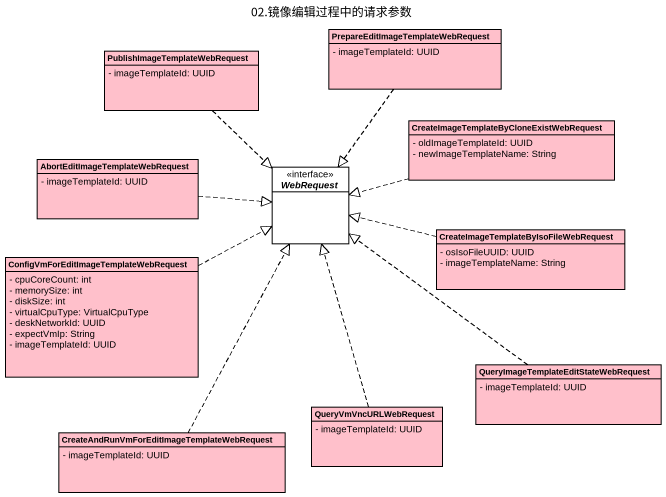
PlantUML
@startuml
title 02.镜像编辑过程中的请求参数
hide circle
hide empty members
skinparam classAttributeIconSize 0
class "PublishImageTemplateWebRequest" as PublishImageTemplateWebReque #FFC0CB {
  - imageTemplateId: UUID
}
class "PrepareEditImageTemplateWebRequest" as PrepareEditImageTemplateWebR #FFC0CB {
  - imageTemplateId: UUID
}
class "CreateImageTemplateByCloneExistWebRequest" as CreateImageTemplateByCloneEx #FFC0CB {
  - oldImageTemplateId: UUID
  - newImageTemplateName: String
}
class "AbortEditImageTemplateWebRequest" as AbortEditImageTemplateWebReq #FFC0CB {
  - imageTemplateId: UUID
}
interface WebRequest <<interface>> #FFFFFF
class "CreateImageTemplateByIsoFileWebRequest" as CreateImageTemplateByIsoFile #FFC0CB {
  - osIsoFileUUID: UUID
  - imageTemplateName: String
}
class "ConfigVmForEditImageTemplateWebRequest" as ConfigVmForEditImageTemplate #FFC0CB {
  - cpuCoreCount: int
  - memorySize: int
  - diskSize: int
  - virtualCpuType: VirtualCpuType
  - deskNetworkId: UUID
  - expectVmIp: String
  - imageTemplateId: UUID
}
class "QueryImageTemplateEditStateWebRequest" as QueryImageTemplateEditStateW #FFC0CB {
  - imageTemplateId: UUID
}
class "CreateAndRunVmForEditImageTemplateWebRequest" as CreateAndRunVmForEditImageTe #FFC0CB {
  - imageTemplateId: UUID
}
class QueryVmVncURLWebRequest #FFC0CB {
  - imageTemplateId: UUID
}
PublishImageTemplateWebReque ..|> WebRequest
PrepareEditImageTemplateWebR ..|> WebRequest
CreateImageTemplateByCloneEx .left.|> WebRequest
AbortEditImageTemplateWebReq .right.|> WebRequest
CreateImageTemplateByIsoFile .left.|> WebRequest
ConfigVmForEditImageTemplate .right.|> WebRequest
QueryImageTemplateEditStateW .up.|> WebRequest
CreateAndRunVmForEditImageTe .up.|> WebRequest
QueryVmVncURLWebRequest .up.|> WebRequest
@enduml
